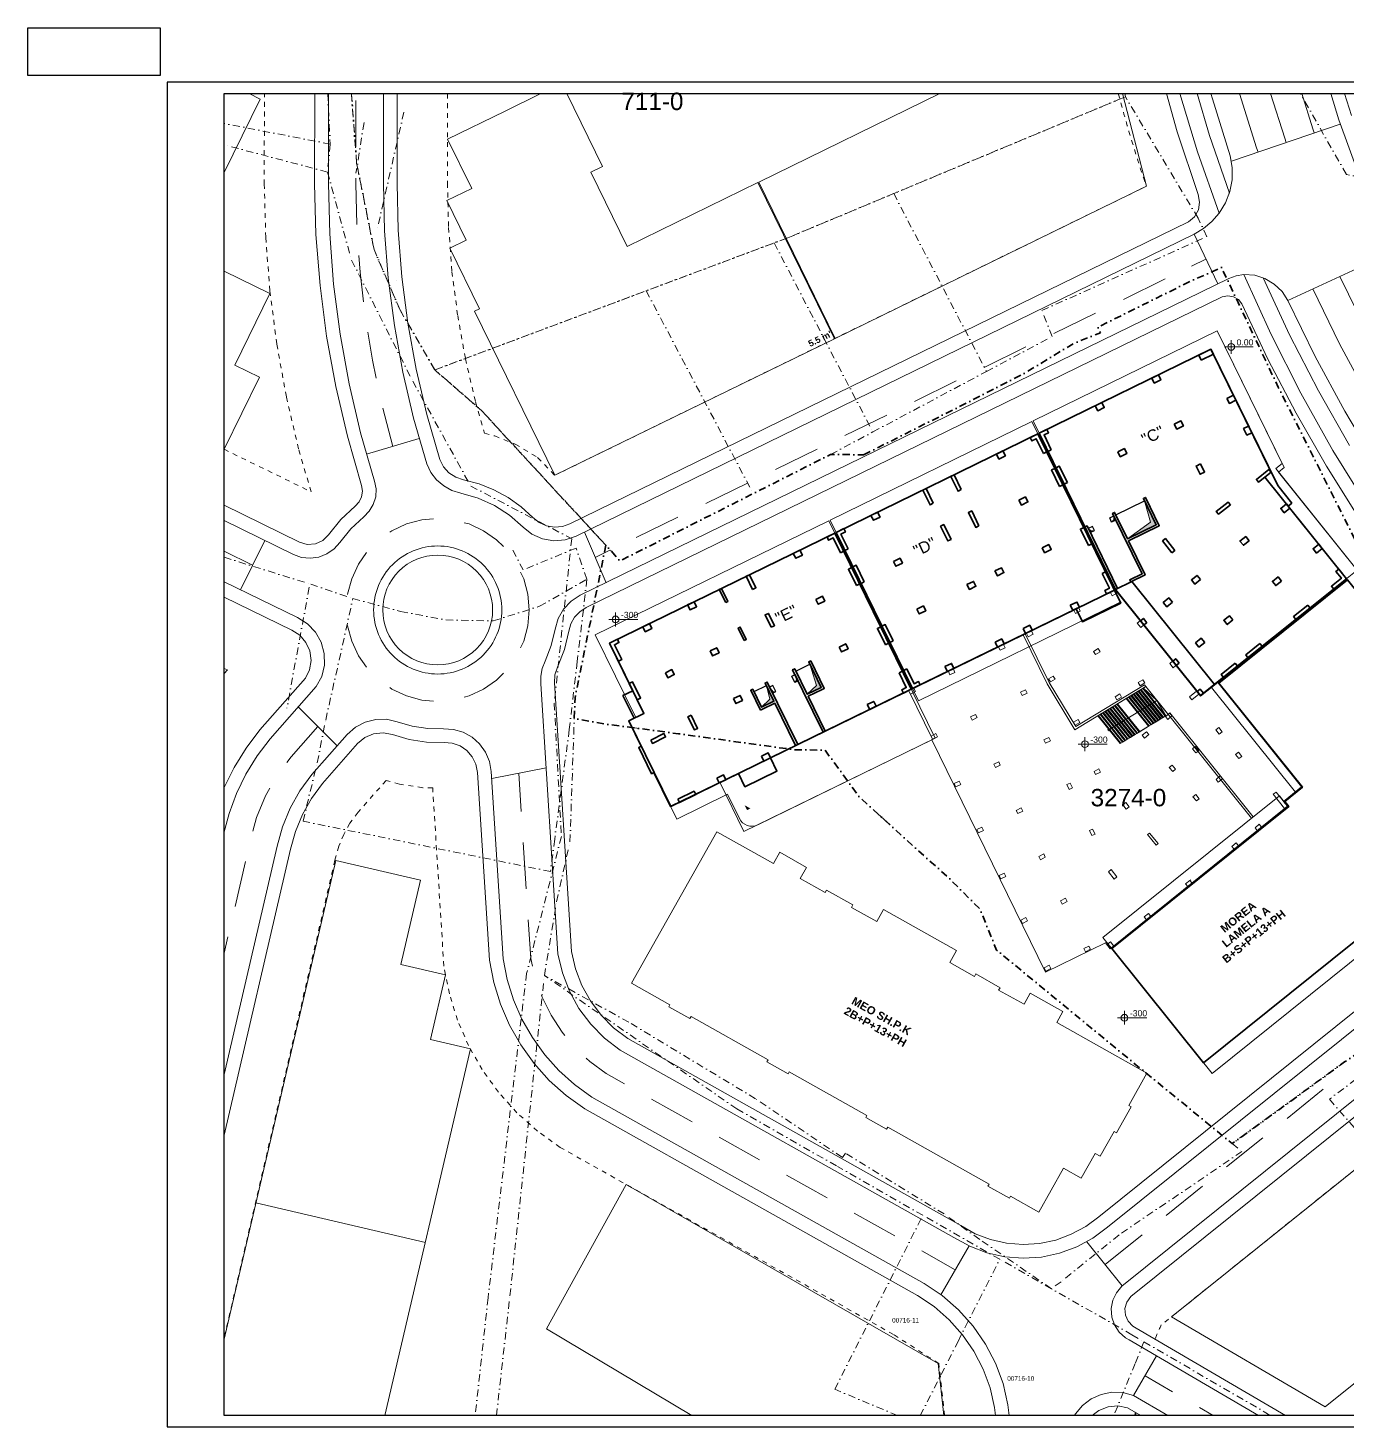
# Model space of a CAD drawing. Header units: centimetres. Extents: x 13137 to 37050, y -49019 to -33132.
# Drawn here: x 13137 to 27549, y -48425 to -33132 of the extents above; entities that cross this region are included whole.
import ezdxf

# ---------------------------------------------------------------- set-up
doc = ezdxf.new("R2010")
doc.units = ezdxf.units.CM
doc.header["$MEASUREMENT"] = 0
doc.linetypes.add('Dashed', pattern=[105.833333, 52.916667, -52.916667])
doc.linetypes.add('Dot & Dashed', pattern=[167.569441, 79.375, -44.097222, 0, -44.097218])
for name, color, linetype, lineweight in [('2D Drafting - General_Pen_No__2', 8, 'Continuous', 15), ('A - Bodrumi -2 Polyline_Pen_No__75', 6, 'Continuous', 20), ('A - Fleta_Pen_No__42', 8, 'Continuous', 25), ('A - Parcelat gjeodezike_Pen_No__101', 252, 'Continuous', 13), ('A - Parcelat_Pen_No__101', 252, 'Continuous', 13), ('A - Perdhesa Polyine_Pen_No__6', 5, 'Continuous', 35), ('A - Pllaka Perdhes_Pen_No__42', 8, 'Continuous', 25), ('A - Pllaka Suteren_Pen_No__42', 8, 'Continuous', 25), ('A - Rrugë_Pen_No__1', 7, 'Continuous', 13), ('A - Shtyllat_Pen_No__7', 7, 'Continuous', 35), ('A- Ndertesat_Pen_No__1', 7, 'Continuous', 13), ('A- Ndertesat_Pen_No__101', 252, 'Continuous', 13), ('AA - Vija ndërtimore_Pen_No__101', 252, 'Continuous', 13), ('AA - Vija ndërtimore_Pen_No__27', 7, 'Continuous', 35), ('Drawing & Figure_Pen_No__1', 7, 'Continuous', 13), ('Drawing & Figure_Pen_No__101', 252, 'Continuous', 13), ('Drawing & Figure_Pen_No__7', 7, 'Continuous', 35)]:
    doc.layers.add(name, color=color, linetype=linetype, lineweight=lineweight)
for name, color, linetype, lineweight, true_color in [('2D Drafting - General_Pen_No__82', 7, 'Continuous', 20, 0xaaaaaa), ('A - Bodrumi -1 Polyline_Pen_No__23', 7, 'Continuous', 20, 0xff6600), ('A - Dimensionimi_Pen_No__102', 7, 'Continuous', 13, 0xcccccc), ('A - Dimensionimi_Pen_No__176', 7, 'Continuous', 15, 0x93a0c6), ('A - Kati karakteristik polyline_Pen_No__8', 7, 'Continuous', 35, 0xa80f02), ('A - Parcelat_Pen_No__102', 7, 'Continuous', 13, 0xcccccc), ('A - Parcelat_Pen_No__161', 7, 'Continuous', 13, 0x6a6a6a), ('A - Perdhesa Polyine_Pen_No__102', 7, 'Continuous', 13, 0xcccccc), ('A - Pllaka Perdhes_Pen_No__102', 7, 'Continuous', 13, 0xcccccc), ('A - Sutereni Polyline_Pen_No__4', 7, 'Continuous', 20, 0x029e21), ('Drawing & Figure_Pen_No__251', 7, 'Continuous', 13, 0xe8e8e8), ('Drawing & Figure_Pen_No__8', 7, 'Continuous', 35, 0xa80f02), ('Structural - Bearing_Pen_No__169', 7, 'Continuous', 13, 0x68b353)]:
    doc.layers.add(name, color=color, linetype=linetype, lineweight=lineweight, true_color=true_color)
doc.layers.add('A - Dimensionimi', color=7, linetype='Continuous')
doc.styles.add('GENERATED_STYLE_1', font='arial.ttf')
doc.styles.add('GENERATED_STYLE_2', font='arialbd.ttf')

# ---------------------------------------------------------------- blocks, each defined once
blk = doc.blocks.new('Dimension_1', base_point=(26284, -36618))
at = {"layer": 'A - Dimensionimi_Pen_No__176', "color": 253, "linetype": 'Continuous', "lineweight": 15, "true_color": 0x93a0c6}
for p, q in [((26284, -36693), (26284, -36543)), ((26209, -36618), (26359, -36618)), ((26359, -36618), (26523, -36618))]:
    blk.add_line(p, q, dxfattribs=at)
blk.add_circle((26284, -36618), 37.5, dxfattribs=at)
at = {"layer": 'A - Dimensionimi_Pen_No__176', "color": 253, "lineweight": 15, "true_color": 0x93a0c6, "insert": (26343, -36603), "char_height": 67.5, "attachment_point": 7, "style": 'GENERATED_STYLE_1'}
blk.add_mtext('\\A1;0.00', dxfattribs=at)
blk = doc.blocks.new('Dimension_2', base_point=(24686, -40961))
at = {"layer": 'A - Dimensionimi_Pen_No__176', "color": 253, "linetype": 'Continuous', "lineweight": 15, "true_color": 0x93a0c6}
for p, q in [((24611, -40961), (24761, -40961)), ((24686, -41036), (24686, -40886)), ((24761, -40961), (24930, -40961))]:
    blk.add_line(p, q, dxfattribs=at)
blk.add_circle((24686, -40961), 37.5, dxfattribs=at)
at = {"layer": 'A - Dimensionimi_Pen_No__176', "color": 253, "lineweight": 15, "true_color": 0x93a0c6, "insert": (24745, -40946), "char_height": 67.5, "attachment_point": 7, "style": 'GENERATED_STYLE_1'}
blk.add_mtext('\\A1;-300', dxfattribs=at)
blk = doc.blocks.new('Dimension_3', base_point=(25118, -43952))
at = {"layer": 'A - Dimensionimi_Pen_No__176', "color": 253, "linetype": 'Continuous', "lineweight": 15, "true_color": 0x93a0c6}
for p, q in [((25118, -44027), (25118, -43877)), ((25043, -43952), (25193, -43952)), ((25193, -43952), (25362, -43952))]:
    blk.add_line(p, q, dxfattribs=at)
blk.add_circle((25118, -43952), 37.5, dxfattribs=at)
at = {"layer": 'A - Dimensionimi_Pen_No__176', "color": 253, "lineweight": 15, "true_color": 0x93a0c6, "insert": (25177, -43937), "char_height": 67.5, "attachment_point": 7, "style": 'GENERATED_STYLE_1'}
blk.add_mtext('\\A1;-300', dxfattribs=at)
blk = doc.blocks.new('Dimension_4', base_point=(19557, -39598))
at = {"layer": 'A - Dimensionimi_Pen_No__176', "color": 253, "linetype": 'Continuous', "lineweight": 15, "true_color": 0x93a0c6}
for p, q in [((19482, -39598), (19632, -39598)), ((19557, -39673), (19557, -39523)), ((19632, -39598), (19801, -39598))]:
    blk.add_line(p, q, dxfattribs=at)
blk.add_circle((19557, -39598), 37.5, dxfattribs=at)
at = {"layer": 'A - Dimensionimi_Pen_No__176', "color": 253, "lineweight": 15, "true_color": 0x93a0c6, "insert": (19616, -39583), "char_height": 67.5, "attachment_point": 7, "style": 'GENERATED_STYLE_1'}
blk.add_mtext('\\A1;-300', dxfattribs=at)

msp = doc.modelspace()

# ---------------------------------------------------------------- hatches: boundary and pattern name
at = {"layer": '2D Drafting - General_Pen_No__82', "linetype": 'Continuous', "lineweight": 0, "true_color": 0x2a2a2a}
for points in [[(25337, -38301), (25401, -38535), (25150, -38716), (25465, -38562)], [(24977, -38533), (25003, -38507), (25000, -38466), (25022, -38511)], [(24789, -38625), (24751, -38628), (24722, -38602), (24744, -38647)], [(21516, -40286), (21552, -40268), (21519, -40201), (21533, -40263)], [(21681, -40088), (21751, -40318), (21651, -40415), (21804, -40340)], [(21205, -40321), (21241, -40470), (21153, -40558), (21288, -40492)], [(21240, -40337), (21273, -40405), (21309, -40387), (21278, -40388)]]:
    msp.add_hatch(color=250, dxfattribs=at).paths.add_polyline_path(points)
at = {"layer": 'Structural - Bearing_Pen_No__169', "linetype": 'Continuous', "lineweight": 0, "true_color": 0x1a2c14}
msp.add_hatch(color=88, dxfattribs=at).paths.add_polyline_path([(20968, -41629), (21030, -41664), (20994, -41682)])

# ---------------------------------------------------------------- linework, layer by layer
at = {"layer": '2D Drafting - General_Pen_No__2', "color": 8, "linetype": 'Continuous', "lineweight": 15, "flags": 128}
for points in [[(25337, -38301), (25401, -38535), (25150, -38716), (25465, -38562)], [(24977, -38533), (25003, -38507), (25000, -38466), (25022, -38511)], [(24789, -38625), (24751, -38628), (24722, -38602), (24744, -38647)], [(21516, -40286), (21552, -40268), (21519, -40201), (21533, -40263)], [(21681, -40088), (21751, -40318), (21651, -40415), (21804, -40340)], [(21205, -40321), (21241, -40470), (21153, -40558), (21288, -40492)], [(21240, -40337), (21273, -40405), (21309, -40387), (21278, -40388)]]:
    msp.add_lwpolyline(points, close=True, dxfattribs=at)
at = {"layer": 'A - Bodrumi -1 Polyline_Pen_No__23', "color": 30, "linetype": 'Continuous', "lineweight": 20, "true_color": 0xff6600}
for points in [[(24120, -37427), (25020, -39269), (25950, -40430), (27661, -39060), (26802, -37987), (26863, -37938), (26132, -36444)], [(24120, -37427), (25020, -39269), (25950, -40430), (27661, -39060), (26770, -37948), (26840, -37892), (26132, -36444)], [(22801, -40354), (25007, -39276), (24172, -37568), (21967, -38646)], [(22787, -40360), (20159, -41644), (19701, -40706), (19867, -40624), (19491, -39856), (21953, -38653)], [(25018, -39276), (20701, -41385), (20960, -41916), (23013, -40912), (24255, -43454), (24910, -43134), (24963, -43200), (26900, -41640), (26857, -41586), (27052, -41429), (26137, -40287), (25949, -40437)], [(25018, -39276), (22763, -40378), (23022, -40908), (23013, -40912), (24255, -43454), (24910, -43134), (24963, -43200), (26900, -41640), (26857, -41586), (26988, -41487), (26070, -40341), (25949, -40437)], [(24982, -39338), (25035, -39311), (25018, -39276), (24964, -39302)], [(24582, -39533), (24635, -39507), (24618, -39471), (24564, -39497)], [(24065, -39786), (24119, -39759), (24101, -39724), (24047, -39750)], [(25296, -39686), (25258, -39639), (25290, -39614), (25327, -39661)], [(23759, -39935), (23813, -39909), (23796, -39873), (23742, -39899)], [(24853, -39950), (24802, -39981), (24781, -39947), (24832, -39916)], [(25643, -40055), (25680, -40102), (25649, -40127), (25612, -40080)], [(23211, -40203), (23265, -40177), (23248, -40141), (23194, -40167)], [(24361, -40250), (24310, -40281), (24289, -40247), (24340, -40216)], [(22834, -40387), (22780, -40414), (22763, -40378), (22816, -40351)], [(24055, -40403), (24001, -40429), (23983, -40393), (24037, -40367)], [(25341, -40291), (25290, -40322), (25269, -40288), (25320, -40257)], [(25087, -40446), (25035, -40477), (25015, -40443), (25066, -40412)], [(25828, -40445), (25906, -40383), (25931, -40414), (25853, -40477)], [(23507, -40671), (23453, -40697), (23435, -40661), (23489, -40635)], [(25565, -40660), (25612, -40622), (25637, -40653), (25590, -40691)], [(24631, -40724), (24580, -40755), (24559, -40721), (24610, -40690)], [(25312, -40863), (25359, -40826), (25384, -40857), (25337, -40895)], [(26147, -40780), (26185, -40827), (26154, -40852), (26116, -40805)], [(23076, -40881), (23022, -40908), (23004, -40872), (23058, -40846)], [(24309, -40923), (24255, -40949), (24238, -40914), (24292, -40887)], [(25892, -40986), (25929, -41032), (25898, -41057), (25861, -41011)], [(26363, -41047), (26400, -41094), (26369, -41119), (26332, -41073)], [(23761, -41191), (23707, -41217), (23690, -41181), (23744, -41155)], [(24785, -41258), (24839, -41232), (24856, -41268), (24802, -41294)], [(25639, -41190), (25676, -41236), (25645, -41261), (25607, -41215)], [(23330, -41402), (23276, -41428), (23258, -41392), (23312, -41366)], [(24514, -41457), (24488, -41403), (24524, -41386), (24550, -41440)], [(26189, -41339), (26143, -41377), (26118, -41346), (26164, -41308)], [(25897, -41510), (25935, -41557), (25904, -41582), (25866, -41535)], [(26775, -41484), (26900, -41640), (26868, -41665), (26744, -41509)], [(24007, -41694), (23953, -41720), (23936, -41685), (23989, -41658)], [(25131, -41598), (25169, -41645), (25138, -41670), (25100, -41623)], [(23576, -41905), (23522, -41931), (23504, -41895), (23558, -41869)], [(24770, -41889), (24796, -41943), (24760, -41960), (24734, -41906)], [(26616, -41868), (26569, -41906), (26544, -41874), (26591, -41837)], [(25390, -41932), (25485, -42048), (25465, -42064), (25371, -41947)], [(26363, -42072), (26316, -42110), (26291, -42078), (26338, -42041)], [(24253, -42197), (24199, -42224), (24181, -42188), (24235, -42161)], [(24973, -42332), (25036, -42410), (25005, -42435), (24942, -42357)], [(23822, -42408), (23768, -42434), (23750, -42398), (23804, -42372)], [(25856, -42481), (25809, -42518), (25784, -42487), (25831, -42450)], [(24490, -42682), (24436, -42709), (24419, -42673), (24472, -42646)], [(25406, -42843), (25359, -42881), (25334, -42850), (25381, -42812)], [(24059, -42893), (24005, -42920), (23987, -42884), (24041, -42857)], [(24971, -43194), (24933, -43147), (24964, -43122), (25002, -43169)], [(24745, -43203), (24691, -43230), (24673, -43194), (24727, -43168)], [(24313, -43414), (24259, -43441), (24242, -43405), (24296, -43378)]]:
    msp.add_lwpolyline(points, close=True, dxfattribs=at)
at = {"layer": 'A - Bodrumi -2 Polyline_Pen_No__75', "color": 6, "linetype": 'Continuous', "lineweight": 20}
msp.add_lwpolyline([(22867, -40488), (25072, -39410), (24106, -37434), (21901, -38512)], close=True, dxfattribs=at)
msp.add_lwpolyline([(22867, -40488), (25072, -39410), (24106, -37434), (21901, -38512)], close=True, dxfattribs=at)
msp.add_lwpolyline([(23049, -40895), (21110, -41842, -0.414214), (20910, -41773), (20780, -41508), (20225, -41779), (19701, -40706), (19777, -40668), (19336, -39765), (21887, -38518)], format="xyb", close=True, dxfattribs=at)
msp.add_lwpolyline([(23049, -40895), (21110, -41842, -0.414214), (20910, -41773), (20780, -41508), (20225, -41779), (19701, -40706), (19777, -40668), (19336, -39765), (21887, -38518)], format="xyb", close=True, dxfattribs=at)
at = {"layer": 'A - Fleta_Pen_No__42', "color": 8, "linetype": 'Continuous', "lineweight": 25}
for points in [[(14581, -33650), (13137, -33650), (13137, -33132), (14581, -33132)], [(14656, -48425), (35531, -48425), (35531, -33725), (14656, -33725)], [(15281, -33850), (35406, -33850), (35406, -48300), (15281, -48300)]]:
    msp.add_lwpolyline(points, close=True, dxfattribs=at)
at = {"layer": 'A - Kati karakteristik polyline_Pen_No__8', "color": 14, "linetype": 'Continuous', "lineweight": 35, "true_color": 0xa80f02}
for points in [[(25020, -39269), (25197, -39182), (26100, -40310), (27544, -39154), (26907, -38358), (26946, -38326), (26792, -38134), (26063, -36644), (24186, -37562)], [(22801, -40354), (24589, -39480), (24659, -39623), (25077, -39419), (24172, -37568), (21967, -38646)], [(20159, -41644), (20901, -41282), (20971, -41426), (21321, -41255), (21251, -41111), (22787, -40360), (21953, -38653), (19491, -39856), (19746, -40377), (19638, -40430), (19759, -40677), (19701, -40706), (19837, -40984), (19810, -40997), (19950, -41285), (19977, -41272)]]:
    msp.add_lwpolyline(points, close=True, dxfattribs=at)
at = {"layer": 'A - Parcelat gjeodezike_Pen_No__101', "color": 252, "linetype": 'Dot & Dashed', "lineweight": 13}
msp.add_lwpolyline([(29385, -47112), (29683, -46873), (29951, -46620), (28049, -44322), (27357, -44842), (28086, -45675), (28474, -46105)], close=True, dxfattribs=at)
at = {"layer": 'A - Parcelat_Pen_No__101', "color": 252, "linetype": 'Dot & Dashed', "lineweight": 13}
for points in [[(16412, -33850), (16439, -34402)], [(16671, -33850), (16728, -34609), (16918, -35554), (17202, -36215), (17582, -36870), (21439, -35426), (25128, -33884), (25121, -33850)], [(25922, -35211), (25128, -33884), (21439, -35426), (17582, -36870), (18092, -37313), (19451, -38787)], [(27543, -34732), (27040, -33850)], [(17244, -34053), (16950, -35344)], [(16439, -34402), (15281, -34176)], [(16809, -34167), (16721, -34718)], [(16439, -34402), (16409, -34707)], [(16409, -34707), (15281, -34410)], [(16409, -34707), (16673, -35671)], [(27741, -34776), (27543, -34732)], [(26018, -35414), (25922, -35211)], [(16673, -35671), (17341, -36992)], [(17341, -36992), (17975, -38140)], [(17975, -38140), (19078, -38715)], [(18436, -38839), (18546, -39057)], [(19245, -39158), (19125, -38817), (18546, -39057)], [(16210, -39246), (15966, -40568)], [(26400, -45414), (25058, -46326), (24425, -46837), (24319, -46914), (23536, -46374), (23146, -46096), (22069, -45432), (22035, -45478), (21086, -44837), (19702, -44000), (18779, -43490), (18913, -42683), (19059, -42029), (19106, -40682)], [(18965, -41971), (18585, -43467)], [(18585, -43467), (18164, -47014)], [(18403, -46990), (18779, -43490)], [(20883, -44949), (18779, -43490)], [(20883, -44949), (21981, -45577)], [(26294, -45327), (26400, -45414)], [(22915, -46111), (21981, -45577)], [(21952, -48013), (22915, -46111)], [(23756, -46592), (22915, -46111)], [(23299, -47489), (23756, -46592)], [(24319, -46914), (23756, -46592)], [(25200, -47417), (24319, -46914)], [(18164, -47014), (18023, -48300)], [(18256, -48300), (18403, -46990)], [(22887, -48300), (23299, -47489)], [(25200, -47417), (25331, -47494)], [(25331, -47494), (25234, -47731)], [(25331, -47494), (26644, -48259)], [(25234, -47731), (25002, -48300)], [(22638, -48300), (21952, -48013)], [(26644, -48259), (26709, -48300)]]:
    msp.add_lwpolyline(points, dxfattribs=at)
msp.add_lwpolyline([(19245, -39158), (19138, -40059), (19052, -40801), (18892, -42001), (18847, -42353), (16142, -41803), (16298, -41164), (16390, -40697), (16687, -39370), (17208, -39511), (17703, -39603), (18220, -39614), (18725, -39454)], close=True, dxfattribs=at)
at = {"layer": 'A - Parcelat_Pen_No__102', "color": 254, "linetype": 'Dot & Dashed', "lineweight": 13, "true_color": 0xcccccc}
for p, q in [((17243, -34051), (17243, -34051)), ((16809, -34167), (16809, -34167)), ((17021, -35437), (17021, -35437)), ((17164, -35897), (17164, -35897)), ((18436, -38839), (18436, -38839)), ((16210, -39246), (16210, -39246)), ((16227, -39213), (16227, -39213)), ((19245, -39158), (19245, -39158)), ((16687, -39370), (16687, -39370)), ((18725, -39454), (18725, -39454)), ((17208, -39511), (17208, -39511)), ((17703, -39603), (17703, -39603)), ((18220, -39614), (18220, -39614)), ((19138, -40059), (19138, -40059)), ((15966, -40568), (15966, -40568)), ((16390, -40697), (16390, -40697)), ((19052, -40801), (19052, -40801)), ((16298, -41164), (16298, -41164)), ((18892, -42001), (18892, -42001)), ((18856, -42354), (18856, -42354))]:
    msp.add_line(p, q, dxfattribs=at)
for points in [[(16728, -34609), (16671, -33850)], [(21439, -35426), (25128, -33884)], [(25128, -33884), (25121, -33850)], [(25922, -35211), (25128, -33884)], [(16918, -35554), (16728, -34609)], [(17582, -36870), (21439, -35426)], [(17202, -36215), (16918, -35554)], [(17582, -36870), (17202, -36215)], [(18092, -37313), (17582, -36870)], [(19451, -38787), (18092, -37313)], [(19078, -38715), (18887, -40511)], [(19501, -38841), (19508, -38849)], [(15281, -38918), (16227, -39213), (16687, -39370), (17208, -39511), (17703, -39603), (18220, -39614), (18725, -39454), (19245, -39158)], [(18887, -40511), (18965, -41971)], [(19114, -40456), (19114, -40456)], [(19737, -40780), (19868, -40797)], [(25820, -42460), (25842, -42444)], [(27523, -44435), (26294, -45327)], [(25348, -44551), (25361, -44562)]]:
    msp.add_lwpolyline(points, dxfattribs=at)
at = {"layer": 'A - Perdhesa Polyine_Pen_No__102', "color": 254, "linetype": 'Continuous', "lineweight": 13, "true_color": 0xcccccc}
for points in [[(25336, -40312), (24585, -40769), (24294, -40288), (24034, -39756)], [(26505, -41770), (25352, -40331), (24576, -40804), (24272, -40300), (24011, -39767)], [(25336, -40312), (25352, -40331)], [(25595, -40635), (25615, -40619)], [(26525, -41755), (25615, -40619)]]:
    msp.add_lwpolyline(points, dxfattribs=at)
at = {"layer": 'A - Perdhesa Polyine_Pen_No__6', "color": 5, "linetype": 'Continuous', "lineweight": 35}
for points in [[(24186, -37562), (25020, -39269), (25950, -40430), (27544, -39154), (26653, -38042), (26720, -37988), (26063, -36644)], [(22801, -40354), (25007, -39276), (24172, -37568), (21967, -38646)], [(22787, -40360), (20160, -41644), (19701, -40706), (19867, -40624), (19491, -39856), (21953, -38653)], [(24980, -43195), (25982, -44443), (29514, -41606), (27554, -39163), (26148, -40293), (27062, -41431), (26870, -41586), (26914, -41641)]]:
    msp.add_lwpolyline(points, close=True, dxfattribs=at)
at = {"layer": 'A - Pllaka Perdhes_Pen_No__102', "color": 254, "linetype": 'Continuous', "lineweight": 13, "true_color": 0xcccccc}
for points in [[(25300, -40363), (25266, -40384), (25509, -40687), (25543, -40666)], [(25300, -40363), (25274, -40379), (25518, -40682), (25543, -40666)], [(25326, -40347), (25291, -40368), (25535, -40672), (25569, -40651)], [(25326, -40347), (25300, -40363), (25543, -40666), (25569, -40651)], [(25352, -40331), (25317, -40352), (25561, -40656), (25595, -40635)], [(25352, -40331), (25326, -40347), (25569, -40651), (25595, -40635)], [(25042, -40520), (25007, -40541), (25251, -40845), (25285, -40824)], [(25042, -40520), (25016, -40536), (25259, -40839), (25285, -40824)], [(25145, -40457), (25033, -40525), (25277, -40829), (25388, -40761)], [(25145, -40457), (25042, -40520), (25285, -40824), (25388, -40761)], [(25171, -40442), (25137, -40462), (25380, -40766), (25414, -40745)], [(25171, -40442), (25145, -40457), (25388, -40761), (25414, -40745)], [(25197, -40426), (25162, -40447), (25406, -40750), (25440, -40729)], [(25197, -40426), (25171, -40442), (25414, -40745), (25440, -40729)], [(25223, -40410), (25188, -40431), (25432, -40734), (25466, -40714)], [(25223, -40410), (25197, -40426), (25440, -40729), (25466, -40714)], [(25248, -40394), (25214, -40415), (25457, -40719), (25492, -40698)], [(25248, -40394), (25223, -40410), (25466, -40714), (25492, -40698)], [(25274, -40379), (25240, -40400), (25483, -40703), (25518, -40682)], [(25274, -40379), (25248, -40394), (25492, -40698), (25518, -40682)], [(24861, -40630), (24827, -40651), (25070, -40955), (25104, -40934)], [(24861, -40630), (24835, -40646), (25078, -40950), (25104, -40934)], [(24887, -40615), (24852, -40636), (25096, -40939), (25130, -40918)], [(24887, -40615), (24861, -40630), (25104, -40934), (25130, -40918)], [(24913, -40599), (24878, -40620), (25122, -40923), (25156, -40902)], [(24913, -40599), (24887, -40615), (25130, -40918), (25156, -40902)], [(24938, -40583), (24904, -40604), (25147, -40908), (25182, -40887)], [(24938, -40583), (24913, -40599), (25156, -40902), (25182, -40887)], [(24964, -40567), (24930, -40588), (25173, -40892), (25208, -40871)], [(24964, -40567), (24938, -40583), (25182, -40887), (25208, -40871)], [(24990, -40552), (24956, -40573), (25199, -40876), (25233, -40855)], [(24990, -40552), (24964, -40567), (25208, -40871), (25233, -40855)], [(25016, -40536), (24982, -40557), (25225, -40860), (25259, -40839)], [(25016, -40536), (24990, -40552), (25233, -40855), (25259, -40839)]]:
    msp.add_lwpolyline(points, close=True, dxfattribs=at)
for points in [[(25473, -40483), (25326, -40347)], [(24948, -40803), (25473, -40483)], [(25473, -40483), (25569, -40651)]]:
    msp.add_lwpolyline(points, dxfattribs=at)
msp.add_circle((24948, -40803), 11.5, dxfattribs=at)
at = {"layer": 'A - Pllaka Perdhes_Pen_No__42', "color": 8, "linetype": 'Continuous', "lineweight": 25}
for points in [[(25023, -38455), (25337, -38301), (25465, -38562), (25150, -38716)], [(25022, -38511), (24977, -38533), (24956, -38488), (25000, -38466)], [(24744, -38647), (24789, -38625), (24767, -38580), (24722, -38602)]]:
    msp.add_lwpolyline(points, close=True, dxfattribs=at)
at = {"layer": 'A - Pllaka Suteren_Pen_No__42', "color": 8, "linetype": 'Continuous', "lineweight": 25}
for points in [[(21552, -40268), (21516, -40286), (21483, -40219), (21519, -40201)], [(21804, -40340), (21651, -40415), (21528, -40163), (21681, -40088)], [(21153, -40558), (21070, -40387), (21205, -40321), (21288, -40492)], [(21273, -40405), (21309, -40387), (21276, -40320), (21240, -40337)]]:
    msp.add_lwpolyline(points, close=True, dxfattribs=at)
at = {"layer": 'A - Rrugë_Pen_No__1', "color": 7, "linetype": 'Continuous', "lineweight": 13}
for points in [[(16269, -34833), (16270, -33850)], [(16420, -34833), (16420, -33850)], [(16720, -34434), (16720, -33926)], [(17020, -34833), (17020, -33850)], [(17170, -34832), (17170, -33850)], [(25576, -33850), (25695, -34268)], [(25722, -33850), (25917, -34487)], [(26048, -34307), (25912, -33850)], [(26078, -33908), (26063, -33850)], [(26274, -34529), (26078, -33908)], [(26561, -34443), (26374, -33850)], [(26869, -34338), (26715, -33850)], [(27177, -34233), (27056, -33850)], [(27461, -34137), (27371, -33850)], [(27598, -34090), (27523, -33850)], [(26289, -34589), (27476, -34182)], [(27192, -34279), (27177, -34233)], [(27687, -34757), (27461, -34137)], [(25695, -34268), (25923, -34952)], [(26265, -34939), (26048, -34307)], [(26885, -34385), (26869, -34338)], [(16761, -34465), (16760, -34464)], [(25917, -34487), (26153, -35157)], [(26296, -34659), (26274, -34529)], [(26578, -34490), (26561, -34443)], [(26295, -34791), (26296, -34659)], [(16284, -35391), (16269, -34833)], [(16434, -35383), (16420, -34833)], [(16720, -34833), (16720, -34773)], [(16730, -35281), (16720, -34833)], [(17033, -35351), (17020, -34833)], [(17183, -35343), (17170, -34832)], [(26270, -34921), (26295, -34791)], [(25923, -34952), (25939, -35036)], [(26222, -35044), (26270, -34921)], [(25925, -35121), (25882, -35196)], [(25939, -35036), (25925, -35121)], [(26153, -35157), (26074, -35248)], [(26153, -35157), (26222, -35044)], [(25816, -35251), (19059, -38554)], [(25882, -35196), (25816, -35251)], [(25982, -35325), (25879, -35387)], [(26074, -35248), (25982, -35325)], [(16328, -35948), (16284, -35391)], [(16477, -35933), (16434, -35383)], [(17073, -35868), (17033, -35351)], [(17223, -35852), (17183, -35343)], [(25879, -35387), (19125, -38689)], [(26138, -35928), (25879, -35387)], [(16765, -35802), (16753, -35619)], [(26904, -36110), (28039, -35587)], [(25850, -35735), (26007, -35658)], [(16548, -36479), (16477, -35933)], [(16803, -36124), (16765, -35802)], [(17140, -36383), (17073, -35868)], [(17288, -36358), (17223, -35852)], [(26257, -35870), (19171, -39334)], [(25106, -36099), (25562, -35876)], [(26338, -35842), (26257, -35870)], [(26423, -35828), (26338, -35842)], [(26719, -36482), (26423, -35828)], [(26423, -35828), (26541, -35836)], [(26541, -35836), (26653, -35871)], [(26635, -35864), (26922, -36487)], [(26653, -35871), (26754, -35931)], [(26754, -35931), (26840, -36012)], [(27758, -36437), (27472, -35849)], [(16399, -36502), (16328, -35948)], [(26186, -36072), (19237, -39468)], [(26247, -36060), (26186, -36072)], [(26308, -36070), (26247, -36060)], [(26362, -36102), (26308, -36070)], [(26840, -36012), (26904, -36110)], [(27468, -36585), (27177, -35985)], [(26401, -36149), (26362, -36102)], [(26685, -36753), (26401, -36149)], [(26904, -36110), (27201, -36722)], [(17232, -36893), (17140, -36383)], [(17379, -36861), (17288, -36358)], [(24345, -36471), (24802, -36248)], [(16499, -37051), (16399, -36502)], [(16646, -37021), (16548, -36479)], [(16900, -36762), (16851, -36459)], [(27043, -37123), (26719, -36482)], [(26922, -36487), (27236, -37099)], [(23585, -36842), (24041, -36619)], [(27785, -37173), (27468, -36585)], [(16942, -36959), (16900, -36762)], [(26993, -37344), (26685, -36753)], [(27201, -36722), (27524, -37320)], [(17350, -37398), (17232, -36893)], [(17495, -37358), (17379, -36861)], [(22824, -37214), (23280, -36991)], [(16627, -37595), (16499, -37051)], [(16772, -37557), (16646, -37021)], [(27395, -37750), (27043, -37123)], [(27236, -37099), (27575, -37696)], [(17123, -37706), (17015, -37289)], [(17494, -37897), (17350, -37398)], [(17636, -37849), (17495, -37358)], [(22063, -37586), (22520, -37363)], [(27324, -37922), (26993, -37344)], [(27524, -37320), (27871, -37904)], [(16782, -38132), (16627, -37595)], [(16925, -38086), (16772, -37557)], [(16835, -37792), (17410, -37621)], [(21303, -37958), (21759, -37735)], [(27774, -38360), (27395, -37750)], [(17538, -37990), (17494, -37897)], [(17677, -37928), (17636, -37849)], [(27678, -38487), (27324, -37922)], [(17601, -38071), (17538, -37990)], [(17679, -38138), (17601, -38071)], [(17737, -37994), (17677, -37928)], [(17812, -38043), (17737, -37994)], [(17896, -38071), (17812, -38043)], [(18066, -38116), (17896, -38071)], [(16791, -38194), (16782, -38132)], [(16782, -38256), (16791, -38194)], [(16940, -38171), (16925, -38086)], [(16936, -38257), (16940, -38171)], [(17769, -38188), (17679, -38138)], [(17867, -38219), (17769, -38188)], [(18056, -38271), (17867, -38219)], [(18228, -38180), (18066, -38116)], [(18382, -38264), (18228, -38180)], [(20542, -38330), (20998, -38107)], [(15281, -38350), (16104, -38753)], [(16554, -38504), (16712, -38358)], [(16712, -38358), (16755, -38312)], [(16755, -38312), (16782, -38256)], [(16866, -38414), (16910, -38340)], [(16910, -38340), (16936, -38257)], [(18235, -38352), (18056, -38271)], [(18400, -38458), (18235, -38352)], [(18525, -38365), (18382, -38264)], [(18654, -38483), (18525, -38365)], [(15281, -38517), (16038, -38888)], [(16420, -38671), (16554, -38504)], [(16664, -38606), (16805, -38475)], [(16805, -38475), (16866, -38414)], [(17440, -38509), (17272, -38554)], [(17569, -38498), (17440, -38509)], [(18546, -38588), (18400, -38458)], [(18722, -38538), (18654, -38483)], [(18802, -38574), (18722, -38538)], [(19781, -38701), (20238, -38478)], [(16358, -38734), (16420, -38671)], [(16543, -38756), (16664, -38606)], [(17114, -38628), (17089, -38645)], [(17272, -38554), (17114, -38628)], [(17956, -38554), (17903, -38540)], [(18114, -38628), (17956, -38554)], [(18257, -38728), (18114, -38628)], [(18644, -38666), (18546, -38588)], [(18758, -38718), (18644, -38666)], [(18889, -38589), (18802, -38574)], [(18976, -38582), (18889, -38589)], [(19059, -38554), (18976, -38582)], [(19125, -38689), (19006, -38729)], [(19453, -39196), (19219, -38643)], [(15460, -39273), (15724, -38734)], [(16104, -38753), (16189, -38778)], [(16189, -38778), (16277, -38771)], [(16277, -38771), (16358, -38734)], [(16403, -38881), (16481, -38827)], [(16481, -38827), (16543, -38756)], [(18331, -38802), (18257, -38728)], [(18882, -38739), (18758, -38718)], [(19006, -38729), (18882, -38739)], [(19336, -38919), (19493, -38842)], [(15281, -38851), (15592, -39004)], [(16038, -38888), (16127, -38919)], [(16127, -38919), (16222, -38929)], [(16222, -38929), (16315, -38916)], [(16315, -38916), (16403, -38881)], [(16748, -38994), (16674, -39152)], [(16836, -38867), (16748, -38994)], [(18554, -39152), (18520, -39079)], [(16083, -39578), (15281, -39185)], [(16674, -39152), (16629, -39320)], [(18599, -39320), (18554, -39152)], [(16019, -39714), (15281, -39353)], [(16629, -39320), (16629, -39325)], [(18614, -39494), (18599, -39320)], [(19071, -39398), (18989, -39485)], [(19171, -39334), (19071, -39398)], [(16191, -39645), (16083, -39578)], [(18599, -39667), (18614, -39494)], [(18930, -39588), (18897, -39703)], [(18989, -39485), (18930, -39588)], [(19109, -39574), (19068, -39647)], [(19167, -39514), (19109, -39574)], [(19237, -39468), (19167, -39514)], [(16106, -39769), (16019, -39714)], [(16279, -39736), (16191, -39645)], [(16342, -39847), (16279, -39736)], [(16629, -39662), (16629, -39667)], [(16629, -39667), (16674, -39836)], [(18554, -39836), (18599, -39667)], [(18897, -39703), (18855, -39882)], [(19045, -39727), (18998, -39927)], [(19068, -39647), (19045, -39727)], [(16174, -39848), (16106, -39769)], [(16216, -39942), (16174, -39848)], [(16375, -39970), (16342, -39847)], [(16674, -39836), (16748, -39994)], [(18520, -39908), (18554, -39836)], [(18855, -39882), (18787, -40053)], [(16214, -40147), (16230, -40045)], [(16230, -40045), (16216, -39942)], [(16377, -40097), (16375, -39970)], [(16748, -39994), (16836, -40120)], [(18787, -40053), (18757, -40133)], [(18998, -39927), (18923, -40118)], [(16169, -40240), (16214, -40147)], [(16287, -40332), (16347, -40220)], [(16347, -40220), (16377, -40097)], [(18257, -40260), (18331, -40186)], [(18741, -40216), (18739, -40300)], [(18757, -40133), (18741, -40216)], [(18895, -40202), (18889, -40291)], [(18923, -40118), (18895, -40202)], [(15672, -40805), (16169, -40240)], [(15785, -40903), (16287, -40332)], [(17089, -40343), (17114, -40360)], [(17114, -40360), (17272, -40433)], [(17956, -40433), (18114, -40360)], [(18114, -40360), (18257, -40260)], [(18739, -40300), (18926, -43253)], [(18889, -40291), (19074, -43227)], [(17272, -40433), (17440, -40479)], [(17440, -40479), (17569, -40490)], [(17903, -40448), (17956, -40433)], [(16511, -40974), (16086, -40549)], [(15520, -41003), (15672, -40805)], [(16013, -41098), (16304, -40767)], [(16626, -40856), (16715, -40776)], [(16715, -40776), (16820, -40720)], [(16820, -40720), (16936, -40690)], [(16936, -40690), (17055, -40689)], [(17055, -40689), (17171, -40716)], [(17171, -40716), (17336, -40763)], [(17336, -40763), (17505, -40789)], [(17505, -40789), (17676, -40792)], [(17676, -40792), (17786, -40799)], [(17786, -40799), (17893, -40830)], [(17893, -40830), (17990, -40884)], [(15643, -41089), (15785, -40903)], [(16240, -41294), (16626, -40856)], [(16354, -41392), (16738, -40955)], [(16738, -40955), (16818, -40888)], [(16818, -40888), (16914, -40847)], [(16914, -40847), (17018, -40837)], [(17018, -40837), (17120, -40857)], [(17120, -40857), (17303, -40910)], [(17303, -40910), (17492, -40938)], [(17492, -40938), (17683, -40941)], [(17683, -40941), (17773, -40949)], [(17773, -40949), (17858, -40979)], [(17858, -40979), (17933, -41030)], [(17990, -40884), (18072, -40958)], [(18072, -40958), (18137, -41048)], [(15389, -41215), (15520, -41003)], [(15519, -41289), (15643, -41089)], [(15967, -41160), (16013, -41098)], [(17933, -41030), (17992, -41099)], [(17992, -41099), (18032, -41180)], [(18137, -41048), (18179, -41150)], [(15281, -41434), (15389, -41215)], [(15416, -41499), (15519, -41289)], [(18032, -41180), (18049, -41269)], [(18049, -41269), (18178, -43322)], [(18179, -41150), (18199, -41260)], [(18199, -41260), (18328, -43307)], [(18204, -41337), (18798, -41220)], [(18527, -41698), (18501, -41279)], [(15733, -41527), (15781, -41442)], [(16109, -41471), (16240, -41294)], [(16234, -41554), (16354, -41392)], [(15334, -41719), (15416, -41499)], [(15635, -41764), (15733, -41527)], [(16002, -41661), (16109, -41471)], [(16136, -41729), (16234, -41554)], [(15281, -41921), (15334, -41719)], [(15918, -41864), (16002, -41661)], [(16059, -41914), (16136, -41729)], [(15594, -41913), (15635, -41764)], [(15860, -42076), (15918, -41864)], [(24838, -46126), (30239, -41788)], [(24934, -46241), (30412, -41842)], [(16007, -42108), (16059, -41914)], [(18582, -42543), (18549, -42036)], [(15281, -44573), (15860, -42076)], [(15281, -45236), (16007, -42108)], [(15399, -42737), (15514, -42242)], [(25089, -46887), (30832, -42274)], [(25187, -47000), (30926, -42391)], [(18631, -43304), (18603, -42881)], [(15281, -43245), (15322, -43066)], [(18926, -43253), (18976, -43462)], [(19074, -43227), (19118, -43417)], [(18178, -43322), (18226, -43567)], [(18328, -43307), (18373, -43534)], [(18649, -43386), (18631, -43304)], [(19118, -43417), (19188, -43598)], [(18226, -43567), (18300, -43804)], [(18373, -43534), (18442, -43755)], [(18976, -43462), (19053, -43662)], [(18754, -43728), (18747, -43710)], [(18852, -43925), (18754, -43728)], [(19053, -43662), (19157, -43850)], [(19188, -43598), (19283, -43768)], [(18300, -43804), (18399, -44032)], [(18442, -43755), (18534, -43967)], [(19157, -43850), (19286, -44022)], [(19283, -43768), (19399, -43924)], [(18399, -44032), (18522, -44249)], [(18534, -43967), (18648, -44168)], [(18972, -44110), (18852, -43925)], [(19286, -44022), (19438, -44175)], [(19399, -43924), (19536, -44062)], [(18648, -44168), (18784, -44356)], [(19003, -44146), (18972, -44110)], [(19438, -44175), (19609, -44305)], [(19536, -44062), (19691, -44179)], [(19691, -44179), (23329, -46224)], [(18522, -44249), (18667, -44451)], [(19609, -44305), (23252, -46352)], [(18667, -44451), (18833, -44636)], [(18784, -44356), (18938, -44528)], [(19275, -44430), (19235, -44392)], [(19453, -44561), (19275, -44430)], [(18833, -44636), (19019, -44802)], [(18938, -44528), (19110, -44683)], [(19655, -44675), (19453, -44561)], [(19019, -44802), (19221, -44947)], [(19110, -44683), (19298, -44818)], [(26894, -45052), (27290, -44734)], [(19221, -44947), (22855, -46987)], [(19298, -44818), (22930, -46857)], [(20393, -45090), (19950, -44841)], [(21131, -45505), (20688, -45256)], [(26234, -45582), (26630, -45264)], [(21869, -45920), (21426, -45671)], [(25574, -46112), (25970, -45794)], [(22607, -46335), (22164, -46086)], [(24694, -46234), (24838, -46126)], [(23329, -46224), (23486, -46312)], [(23486, -46312), (23655, -46377)], [(24366, -46382), (24535, -46319)], [(24535, -46319), (24694, -46234)], [(24773, -46360), (24934, -46241)], [(24905, -46649), (25310, -46324)], [(23110, -46979), (23420, -46446)], [(23252, -46352), (23427, -46449)], [(23427, -46449), (23615, -46521)], [(23655, -46377), (23830, -46416)], [(23830, -46416), (24010, -46431)], [(24010, -46431), (24190, -46419)], [(24190, -46419), (24366, -46382)], [(24407, -46525), (24596, -46456)], [(24596, -46456), (24773, -46360)], [(24706, -46401), (25093, -46883)], [(23268, -46707), (22902, -46501)], [(23615, -46521), (23811, -46564)], [(23811, -46564), (24011, -46580)], [(24011, -46580), (24211, -46567)], [(24211, -46567), (24407, -46525)], [(22930, -46857), (23127, -46989)], [(25030, -46957), (25089, -46887)], [(22855, -46987), (23037, -47109)], [(23127, -46989), (23306, -47145)], [(24973, -47131), (24990, -47040)], [(24990, -47040), (25030, -46957)], [(25123, -47130), (25144, -47059)], [(25144, -47059), (25187, -47000)], [(23037, -47109), (23202, -47253)], [(23202, -47253), (23348, -47417)], [(23306, -47145), (23464, -47322)], [(24979, -47223), (24973, -47131)], [(25009, -47310), (24979, -47223)], [(25128, -47203), (25123, -47130)], [(25158, -47270), (25128, -47203)], [(23464, -47322), (23599, -47518)], [(25060, -47387), (25009, -47310)], [(25128, -47449), (25060, -47387)], [(25209, -47322), (25158, -47270)], [(25244, -47343), (25209, -47322)], [(26878, -48300), (25244, -47343)], [(23348, -47417), (23472, -47598)], [(23599, -47518), (23709, -47728)], [(25169, -47472), (25128, -47449)], [(26582, -48300), (25169, -47472)], [(23472, -47598), (23573, -47792)], [(25216, -48080), (25469, -47649)], [(23573, -47792), (23649, -47998)], [(23709, -47728), (23791, -47951)], [(25343, -47864), (25644, -48041)], [(23649, -47998), (23698, -48212)], [(23791, -47951), (23845, -48182)], [(24659, -48190), (24755, -48118)], [(24755, -48118), (24864, -48069)], [(24864, -48069), (24981, -48046)], [(24981, -48046), (25101, -48049)], [(25101, -48049), (25216, -48080)], [(25216, -48080), (25593, -48300)], [(23698, -48212), (23708, -48300)], [(23845, -48182), (23858, -48300)], [(24573, -48300), (24583, -48281)], [(24583, -48281), (24659, -48190)], [(24763, -48300), (24837, -48243)], [(24837, -48243), (24938, -48204)], [(24938, -48204), (25046, -48194)], [(25046, -48194), (25152, -48216)], [(25152, -48216), (25296, -48300)], [(25936, -48212), (26087, -48300)]]:
    msp.add_lwpolyline(points, dxfattribs=at)
for points in [[(18314, -39494, 0.198925), (18109, -38999, 0.1989), (17614, -38794, 0.414214), (16914, -39494, 0.1989), (17119, -39989, 0.198925), (17614, -40194, 0.198912), (18109, -39989, 0.198912)], [(18214, -39494, 0.414214), (17614, -38894, 0.414214), (17014, -39494, 0.414214), (17614, -40094, 0.414214)]]:
    msp.add_lwpolyline(points, format="xyb", close=True, dxfattribs=at)
at = {"layer": 'A - Shtyllat_Pen_No__7', "color": 7, "linetype": 'Continuous', "lineweight": 35}
for points in [[(25955, -36764), (25929, -36710), (26063, -36644), (26090, -36698)], [(25417, -36960), (25443, -37014), (25515, -36979), (25488, -36925)], [(26237, -37182), (26264, -37236), (26336, -37201), (26309, -37147)], [(24799, -37262), (24825, -37316), (24897, -37281), (24871, -37227)], [(25662, -37463), (25689, -37517), (25761, -37482), (25734, -37428)], [(24233, -37784), (24269, -37766), (24172, -37568), (24087, -37610), (24104, -37646), (24154, -37622)], [(24318, -37742), (24282, -37760), (24186, -37562), (24271, -37520), (24289, -37556), (24239, -37580)], [(26474, -37484), (26420, -37511), (26455, -37582), (26509, -37556)], [(23718, -37790), (23745, -37844), (23817, -37809), (23790, -37755)], [(25045, -37765), (25071, -37819), (25143, -37784), (25117, -37730)], [(24494, -38101), (24458, -38119), (24370, -37939), (24406, -37922)], [(25949, -37897), (25900, -37921), (25944, -38011), (25993, -37986)], [(23335, -38178), (23299, -38196), (23220, -38034), (23256, -38016)], [(24409, -38143), (24444, -38125), (24357, -37946), (24321, -37963)], [(26720, -37988), (26695, -37957), (26559, -38066), (26584, -38097)], [(23029, -38327), (22993, -38345), (22914, -38183), (22950, -38166)], [(23964, -38293), (23991, -38347), (24063, -38312), (24036, -38258)], [(25186, -39188), (25343, -39111), (25161, -38738), (25498, -38573), (25347, -38263), (25324, -38274), (25465, -38562), (25150, -38716), (25010, -38428), (24987, -38439), (25310, -39099), (25175, -39165)], [(26275, -38345), (26250, -38314), (26121, -38417), (26146, -38448)], [(26925, -38381), (26888, -38334), (26825, -38384), (26863, -38431)], [(22348, -38460), (22375, -38514), (22447, -38479), (22420, -38425)], [(23528, -38573), (23492, -38591), (23413, -38429), (23449, -38412)], [(22014, -38868), (22050, -38851), (21953, -38653), (21868, -38695), (21885, -38731), (21935, -38706)], [(22099, -38827), (22063, -38844), (21967, -38646), (22052, -38605), (22069, -38641), (22020, -38665)], [(23223, -38723), (23187, -38740), (23108, -38578), (23144, -38561)], [(24725, -38790), (24761, -38772), (24673, -38593), (24637, -38610)], [(25020, -39269), (25042, -39258), (24709, -38575), (24686, -38586)], [(26480, -38737), (26443, -38691), (26380, -38741), (26418, -38787)], [(21499, -38875), (21526, -38929), (21598, -38894), (21571, -38840)], [(24219, -38814), (24245, -38868), (24317, -38833), (24291, -38779)], [(25637, -38868), (25668, -38843), (25565, -38714), (25534, -38740)], [(27278, -38822), (27241, -38775), (27179, -38825), (27216, -38872)], [(22594, -38963), (22621, -39017), (22692, -38982), (22666, -38928)], [(21055, -39270), (21091, -39252), (21021, -39109), (20985, -39126)], [(22189, -39228), (22225, -39210), (22137, -39030), (22102, -39048)], [(22275, -39186), (22239, -39203), (22151, -39024), (22187, -39006)], [(23702, -39067), (23729, -39121), (23801, -39086), (23774, -39032)], [(24874, -39095), (24910, -39078), (25007, -39276), (24921, -39317), (24904, -39281), (24953, -39257)], [(25950, -39162), (25912, -39116), (25850, -39166), (25887, -39213)], [(26834, -39178), (26796, -39132), (26734, -39182), (26771, -39228)], [(27460, -39048), (27544, -39154), (27404, -39266), (27379, -39235), (27488, -39148), (27429, -39073)], [(20761, -39414), (20783, -39403), (20713, -39259), (20691, -39270)], [(23397, -39216), (23423, -39270), (23495, -39235), (23469, -39181)], [(20345, -39439), (20371, -39493), (20443, -39458), (20417, -39404)], [(21745, -39378), (21772, -39432), (21843, -39397), (21817, -39343)], [(22849, -39484), (22875, -39538), (22947, -39503), (22921, -39449)], [(24526, -39443), (24553, -39497), (24625, -39462), (24598, -39408)], [(25641, -39409), (25604, -39363), (25541, -39413), (25579, -39459)], [(27121, -39441), (27146, -39473), (26990, -39598), (26965, -39566)], [(21257, -39683), (21293, -39666), (21227, -39531), (21191, -39548)], [(25363, -39633), (25325, -39586), (25294, -39611), (25331, -39658)], [(26303, -39603), (26265, -39557), (26203, -39607), (26240, -39653)], [(19855, -39678), (19882, -39732), (19953, -39697), (19927, -39643)], [(20963, -39827), (20985, -39816), (20920, -39681), (20897, -39692)], [(22506, -39875), (22541, -39857), (22454, -39677), (22418, -39695)], [(22591, -39833), (22555, -39850), (22467, -39671), (22503, -39653)], [(24010, -39696), (24036, -39750), (24108, -39715), (24082, -39661)], [(19588, -40054), (19624, -40036), (19545, -39874), (19594, -39850), (19577, -39814), (19491, -39856)], [(20591, -39942), (20617, -39996), (20689, -39961), (20663, -39907)], [(22000, -39899), (22026, -39953), (22098, -39918), (22072, -39864)], [(23704, -39845), (23731, -39899), (23803, -39864), (23776, -39810)], [(25995, -39850), (25957, -39804), (25895, -39854), (25932, -39900)], [(26598, -39860), (26623, -39891), (26467, -40016), (26442, -39985)], [(21815, -40362), (21837, -40352), (21690, -40051), (21668, -40062), (21804, -40340), (21651, -40415), (21515, -40136), (21492, -40147), (21826, -40830), (21848, -40819), (21662, -40437)], [(25716, -40074), (25678, -40027), (25647, -40052), (25685, -40099)], [(20101, -40181), (20127, -40235), (20199, -40200), (20173, -40146)], [(22655, -40180), (22691, -40162), (22787, -40360), (22702, -40402), (22684, -40366), (22734, -40342)], [(22740, -40138), (22704, -40156), (22801, -40354), (22886, -40312), (22869, -40276), (22819, -40300)], [(23156, -40113), (23183, -40167), (23255, -40132), (23228, -40078)], [(26329, -40076), (26354, -40107), (26198, -40232), (26173, -40201)], [(19794, -40476), (19830, -40458), (19742, -40279), (19706, -40296)], [(21142, -40591), (21164, -40580), (21299, -40514), (21525, -40977), (21548, -40966), (21214, -40283), (21191, -40294), (21288, -40492), (21153, -40558), (21057, -40360), (21034, -40371)], [(25981, -40405), (25944, -40359), (25913, -40384), (25950, -40430)], [(20845, -40463), (20872, -40517), (20944, -40482), (20917, -40428)], [(22307, -40528), (22334, -40582), (22406, -40547), (22379, -40493)], [(20384, -40644), (20348, -40662), (20418, -40806), (20454, -40788)], [(19942, -40916), (19960, -40952), (20104, -40881), (20086, -40845)], [(21153, -41092), (21179, -41146), (21251, -41111), (21225, -41057)], [(20663, -41331), (20690, -41385), (20761, -41350), (20735, -41296)], [(20236, -41562), (20254, -41598), (20433, -41511), (20416, -41475)]]:
    msp.add_lwpolyline(points, close=True, dxfattribs=at)
at = {"layer": 'A - Sutereni Polyline_Pen_No__4', "color": 104, "linetype": 'Continuous', "lineweight": 20, "true_color": 0x029e21}
for points in [[(24186, -37562), (25020, -39269), (25950, -40430), (27544, -39154), (26653, -38042), (26720, -37988), (26063, -36644)], [(22801, -40354), (25007, -39276), (24172, -37568), (21967, -38646)], [(22787, -40360), (20159, -41644), (19701, -40706), (19867, -40624), (19491, -39856), (21953, -38653)]]:
    msp.add_lwpolyline(points, close=True, dxfattribs=at)
at = {"layer": 'A- Ndertesat_Pen_No__1', "color": 7, "linetype": 'Continuous', "lineweight": 13, "flags": 128}
msp.add_lwpolyline([(26076, -44560), (29725, -41628), (28437, -40024), (28320, -40118), (27554, -39163), (26148, -40293), (27063, -41431), (26862, -41591), (26810, -41526), (24883, -43074)], close=True, dxfattribs=at)
at = {"layer": 'A- Ndertesat_Pen_No__101', "color": 252, "linetype": 'Continuous', "lineweight": 13, "flags": 128}
for points in [[(15281, -34712), (15674, -33910), (15552, -33850)], [(18740, -33850), (18350, -34041), (17721, -34348), (17985, -34887), (17715, -35019), (17926, -35450), (17746, -35538), (18071, -36203), (18017, -36229), (18893, -38022), (21948, -36529), (21113, -34822), (19685, -35520), (19288, -34707), (19413, -34645), (19025, -33850)], [(23101, -33850), (21123, -34817), (21957, -36525), (25357, -34862), (25098, -33850)], [(15281, -37735), (15665, -36951), (15396, -36819), (15781, -36034), (15281, -35789)], [(17037, -48300), (17972, -44292), (17534, -44191), (17698, -43484), (17210, -43371), (17425, -42446), (16500, -42231), (15281, -47464)], [(20391, -48300), (18803, -47352), (19673, -45775), (23081, -47732), (23144, -48300)], [(17479, -46408), (15628, -45976)]]:
    msp.add_lwpolyline(points, dxfattribs=at)
for points in [[(20664, -41918), (21283, -42265), (21351, -42143), (21645, -42308), (21576, -42431), (21846, -42582), (21861, -42556), (22151, -42719), (22136, -42746), (22412, -42900), (22485, -42769), (23283, -43218), (23209, -43349), (23478, -43500), (23492, -43473), (23758, -43623), (23743, -43649), (24020, -43804), (24088, -43682), (24446, -43883), (24377, -44005), (25362, -44559), (25164, -44912), (25190, -44927), (25031, -45210), (25005, -45195), (24853, -45466), (24796, -45434), (24644, -45704), (24451, -45596), (24182, -46075), (23873, -45902), (23861, -45923), (23626, -45791), (23638, -45769), (22531, -45147), (22519, -45169), (22292, -45041), (22304, -45020), (21454, -44542), (21442, -44564), (21211, -44434), (21223, -44412), (20382, -43939), (20370, -43961), (20139, -43831), (20151, -43809), (19733, -43574)], [(29076, -44454), (30216, -45873), (27312, -48205), (25630, -47221)]]:
    msp.add_lwpolyline(points, close=True, dxfattribs=at)
at = {"layer": 'AA - Vija ndërtimore_Pen_No__101', "color": 252, "linetype": 'Dashed', "lineweight": 13}
for points in [[(15281, -37738), (16230, -38202), (16094, -37734), (15960, -37163), (15856, -36586), (15780, -36004), (15735, -35420), (15719, -34840), (15720, -33850)], [(15281, -40189), (15316, -40149), (15281, -40132)], [(23153, -48300), (23153, -48300), (23090, -47731), (22593, -47413), (18952, -45369), (18705, -45192), (18480, -44990), (18277, -44765), (18100, -44519), (17951, -44256), (17830, -43978), (17741, -43689), (17681, -43386), (17559, -41439), (17450, -41437), (17197, -41399), (17050, -41357), (16743, -41706), (16655, -41826), (16587, -41947), (16534, -42076), (16491, -42230), (15281, -47449)]]:
    msp.add_lwpolyline(points, dxfattribs=at)
for points in [[(17720, -33850), (17720, -34825), (17733, -35314), (17770, -35796), (17832, -36274), (17917, -36749), (18027, -37219), (18126, -37563), (18238, -37592), (18462, -37681), (18706, -37829), (18893, -38022), (25357, -34862, -0.015434), (25050, -33850)], [(32727, -43959, -0.011286), (31045, -42873), (25520, -47310, 0.013972), (25451, -47464)]]:
    msp.add_lwpolyline(points, format="xyb", dxfattribs=at)
at = {"layer": 'AA - Vija ndërtimore_Pen_No__27', "color": 7, "linetype": 'Dashed', "lineweight": 35}
msp.add_lwpolyline([(25239, -48267, 0.002778), (25235, -48300)], format="xyb", dxfattribs=at)
at = {"layer": 'Drawing & Figure_Pen_No__101', "color": 252, "linetype": 'Dot & Dashed', "lineweight": 13}
for points in [[(22597, -34942), (23611, -36887)], [(21907, -37794), (22368, -37548), (23611, -36887), (24327, -36506), (24216, -36221), (26018, -35414)], [(21290, -35482), (22368, -37548)], [(19892, -36005), (21061, -38222)]]:
    msp.add_lwpolyline(points, dxfattribs=at)
at = {"layer": 'Drawing & Figure_Pen_No__7', "color": 7, "linetype": 'Continuous', "lineweight": 35, "flags": 128}
msp.add_lwpolyline([(22422, -41723), (22556, -41844)], dxfattribs=at)
at = {"layer": 'Drawing & Figure_Pen_No__8', "color": 14, "linetype": 'Dot & Dashed', "lineweight": 35, "true_color": 0xa80f02, "flags": 128}
msp.add_lwpolyline([(22268, -37798), (23310, -37274), (24021, -36909), (24561, -36582), (24856, -36463), (24826, -36404), (25841, -35900), (26178, -35750), (26797, -37057), (27667, -38784), (27777, -38933), (27997, -39231), (28340, -39695), (29410, -40359), (29847, -40730), (30900, -41872), (29332, -43123), (28748, -43581), (27523, -44435), (26294, -45327), (25047, -44304), (23719, -43211), (23539, -42764), (23227, -42451), (22223, -41542), (21845, -41025), (21527, -41024), (21268, -40989), (20244, -40847), (19444, -40741), (19106, -40682), (19114, -40456), (19451, -38787), (19482, -38820), (19501, -38841), (19508, -38849), (19606, -38958), (21061, -38222), (21907, -37794)], close=True, dxfattribs=at)

# ---------------------------------------------------------------- block references
at = {"layer": 'A - Dimensionimi', "color": 253, "linetype": 'Continuous', "lineweight": 15, "true_color": 0x93a0c6}
for name, p in [('Dimension_1', (26284, -36618)), ('Dimension_4', (19557, -39598)), ('Dimension_2', (24686, -40961)), ('Dimension_3', (25118, -43952))]:
    msp.add_blockref(name, p, dxfattribs=at)

# ---------------------------------------------------------------- texts
at = {"layer": 'A - Dimensionimi_Pen_No__102', "color": 254, "linetype": 'Continuous', "lineweight": 13, "true_color": 0xcccccc, "char_height": 87.5, "attachment_point": 8, "style": 'GENERATED_STYLE_2'}
for s, insert, rotation, line_spacing_factor in [('\\A1;MOREA\\PLAMELA A\\PB+S+P+13+PH', (26560, -43098), 38.7807, 0.933377), ('\\A1;MEO SH.P.K\\P2B+P+13+PH', (22374, -44091), 330.6544, 0.93193)]:
    msp.add_mtext(s, dxfattribs=dict(at, insert=insert, rotation=rotation, line_spacing_factor=line_spacing_factor))
at = {"layer": 'A - Parcelat_Pen_No__161', "color": 251, "linetype": 'Continuous', "lineweight": 13, "true_color": 0x6a6a6a, "char_height": 50, "attachment_point": 7, "style": 'GENERATED_STYLE_1'}
for s, insert in [('\\A1;00716-11', (22579, -47284)), ('\\A1;00716-10', (23837, -47920))]:
    msp.add_mtext(s, dxfattribs=dict(at, insert=insert))
at = {"layer": 'Drawing & Figure_Pen_No__1', "color": 7, "linetype": 'Continuous', "lineweight": 13, "insert": (21684, -36621), "char_height": 70, "attachment_point": 7, "rotation": 26.0489, "style": 'GENERATED_STYLE_2'}
msp.add_mtext("\\A1;5.5 m'", dxfattribs=at)
at = {"layer": 'Drawing & Figure_Pen_No__251', "color": 254, "linetype": 'Continuous', "lineweight": 13, "true_color": 0xe8e8e8, "insert": (19620, -34032), "char_height": 190, "attachment_point": 7, "style": 'GENERATED_STYLE_1'}
msp.add_mtext('\\A1;711-0', dxfattribs=at)
at = {"layer": 'Drawing & Figure_Pen_No__8', "color": 14, "linetype": 'Continuous', "lineweight": 35, "true_color": 0xa80f02, "char_height": 125, "attachment_point": 7, "rotation": 26.0459, "style": 'GENERATED_STYLE_1'}
for s, insert in [('\\A1;"C"', (25343, -37697)), ('\\A1;"D"', (22849, -38914)), ('\\A1;"E"', (21341, -39650))]:
    msp.add_mtext(s, dxfattribs=dict(at, insert=insert))
at = {"layer": 'Drawing & Figure_Pen_No__8', "color": 14, "linetype": 'Continuous', "lineweight": 35, "true_color": 0xa80f02, "insert": (24748, -41643), "char_height": 190, "attachment_point": 7, "style": 'GENERATED_STYLE_1'}
msp.add_mtext('\\A1;3274-0', dxfattribs=at)

doc.saveas('drawing.dxf')
